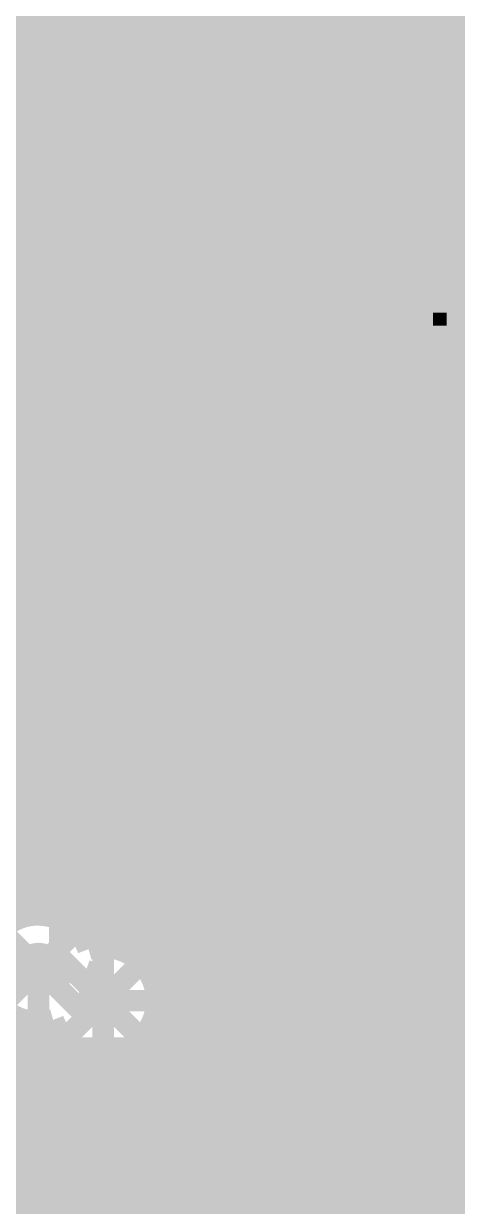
# Model space of a CAD drawing. Extents: x -3 to 92, y -53 to 125.
# Drawn here: x 64.47 to 69.58, y 78.86 to 92.78 of the extents above; entities that cross this region are included whole.
import ezdxf

# ---------------------------------------------------------------- set-up
doc = ezdxf.new("R2010")
doc.units = 0
doc.header["$MEASUREMENT"] = 0
doc.layers.get('0').update_dxf_attribs({"linetype": 'CONTINUOUS'})
for name, color, linetype in [('23-325-0_AST', 7, 'CONTINUOUS'), ('23-325-0_BOT', 7, 'CONTINUOUS'), ('23-325-0_DRD', 2, 'CONTINUOUS'), ('23-325-0_IN1', 4, 'CONTINUOUS'), ('23-325-0_IN2', 3, 'CONTINUOUS'), ('23-325-0_SMB', 5, 'CONTINUOUS'), ('23-325-0_SMT', 10, 'CONTINUOUS'), ('23-325-0_SPT', 14, 'CONTINUOUS'), ('23-325-0_SST', 9, 'CONTINUOUS'), ('23-325-0_TOP', 12, 'CONTINUOUS'), ('THRUHOLE_TAP', 8, 'CONTINUOUS')]:
    doc.layers.add(name, color=color, linetype=linetype)

# ---------------------------------------------------------------- blocks, each defined once
blk = doc.blocks.new('RECTANGLE_55')
blk.add_solid([(0.84963, 0.35052), (0.84963, -0.35052), (-0.84963, 0.35052), (-0.84963, -0.35052)])
blk = doc.blocks.new('ROUND_68')
at = {"const_width": 0.29972}
blk.add_lwpolyline([(-0.14986, 0, 1), (0.14986, 0, 1)], format="xyb", close=True, dxfattribs=at)
blk = doc.blocks.new('ROUND_78')
at = {"const_width": 0.29972}
blk.add_lwpolyline([(-0.14986, 0, 1), (0.14986, 0, 1)], format="xyb", close=True, dxfattribs=at)
blk = doc.blocks.new('RECTANGLE_7')
blk.add_solid([(0.4064, 0.4826), (0.4064, -0.4826), (-0.4064, 0.4826), (-0.4064, -0.4826)])
blk = doc.blocks.new('RECTANGLE_10')
blk.add_solid([(0.508, 0.9017), (0.508, -0.9017), (-0.508, 0.9017), (-0.508, -0.9017)])
blk = doc.blocks.new('RECTANGLE_16')
blk.add_solid([(0.51308, 0.63627), (0.51308, -0.63627), (-0.51308, 0.63627), (-0.51308, -0.63627)])
blk = doc.blocks.new('ROUND_84')
at = {"const_width": 0.10033}
blk.add_lwpolyline([(-0.050164, 0, 1), (0.050164, 0, 1)], format="xyb", close=True, dxfattribs=at)

msp = doc.modelspace()

# ---------------------------------------------------------------- linework, layer by layer
at = {"layer": '23-325-0_AST', "const_width": 0.1524}
for points in [[(63.627, 91.186), (63.627, 92.964), (67.183, 92.964), (67.183, 91.186), (63.627, 91.186)], [(65.10782, 91.64066), (65.10782, 92.65666), (64.99098, 92.48648)], [(65.82918, 91.64066), (65.82918, 92.65666), (65.7098, 92.48648)], [(64.0334, 92.14866), (64.389, 92.14866), (64.50838, 92.3163), (64.50838, 92.48648), (64.389, 92.65666), (64.0334, 92.65666), (64.0334, 91.64066)], [(66.7258, 92.14866), (66.78422, 92.3163), (66.78422, 92.48648), (66.7258, 92.65666), (66.3702, 92.65666), (66.31178, 92.48648), (66.31178, 92.3163), (66.3702, 92.14866), (66.7258, 92.14866), (66.78422, 91.97848), (66.78422, 91.8083), (66.7258, 91.64066), (66.3702, 91.64066), (66.31178, 91.8083), (66.31178, 91.97848), (66.3702, 92.14866)], [(64.33058, 92.14866), (64.50838, 91.64066)], [(65.2272, 91.64066), (64.99098, 91.64066)], [(65.94602, 91.64066), (65.7098, 91.64066)], [(67.437, 90.932), (62.103, 90.932), (62.103, 88.138), (67.437, 88.138), (67.437, 90.932)], [(65.33896, 89.03716), (65.33896, 90.05316), (65.21958, 89.88298)], [(64.73698, 89.37498), (64.262, 89.37498), (64.50076, 90.05316), (64.6176, 90.05316), (64.6176, 89.03716)], [(69.2785, 89.29878), (69.2785, 88.66378)], [(69.45122, 89.30132), (69.28866, 89.30132)], [(69.41566, 89.30894), (69.41566, 88.65362)], [(69.64426, 89.16416), (69.09308, 89.16416)], [(69.14134, 89.22004), (69.14134, 88.74252)], [(69.55282, 89.2556), (69.55282, 88.70696)], [(65.4558, 89.03716), (65.21958, 89.03716)], [(69.69506, 89.027), (69.04228, 89.027)], [(69.6849, 88.88984), (69.05244, 88.88984)], [(69.60616, 88.75268), (69.13118, 88.75268)], [(62.103, 84.963), (67.437, 84.963), (67.437, 87.757), (62.103, 87.757), (62.103, 84.963)], [(65.21704, 86.05266), (64.7446, 86.05266), (65.21704, 86.73084), (65.21704, 86.89848), (65.15862, 87.06866), (64.80302, 87.06866), (64.7446, 86.89848)], [(66.05524, 86.39048), (65.5828, 86.39048), (65.81902, 87.06866), (65.9384, 87.06866), (65.9384, 86.05266)], [(64.5795, 82.9945), (67.5005, 82.9945), (67.5005, 84.6328), (64.5795, 84.6328), (64.5795, 82.9945)], [(65.30848, 83.5279), (65.25006, 83.36026), (64.89446, 83.36026), (64.8335, 83.5279), (64.8335, 84.20608), (64.89446, 84.37626), (65.25006, 84.37626), (65.30848, 84.20608)], [(66.14668, 83.69808), (65.6717, 83.69808), (65.91046, 84.37626), (66.0273, 84.37626), (66.0273, 83.36026)], [(66.98488, 83.36026), (66.5099, 83.36026), (66.98488, 84.0359), (66.98488, 84.20608), (66.92646, 84.37626), (66.57086, 84.37626), (66.5099, 84.20608)], [(62.103, 77.978), (67.437, 77.978), (67.437, 80.772), (62.103, 80.772), (62.103, 77.978)], [(65.21704, 78.94066), (64.7446, 78.94066), (65.21704, 79.61884), (65.21704, 79.78648), (65.15862, 79.95666), (64.80302, 79.95666), (64.7446, 79.78648)], [(66.05524, 78.94066), (65.5828, 78.94066), (66.05524, 79.61884), (66.05524, 79.78648), (65.99682, 79.95666), (65.64122, 79.95666), (65.5828, 79.78648)]]:
    msp.add_lwpolyline(points, dxfattribs=at)
for points in [[(69.36994, 89.31148, 0.4142136), (69.03974, 88.98128)], [(69.70014, 88.98128, 0.4142136), (69.36994, 89.31148)], [(69.03974, 88.98128, 0.4142136), (69.36994, 88.65108)], [(69.36994, 88.65108, 0.4142136), (69.70014, 88.98128)]]:
    msp.add_lwpolyline(points, format="xyb", dxfattribs=at)
at = {"layer": '23-325-0_BOT', "const_width": 0.254}
for points in [[(66.8782, 120.8405), (66.8782, 69.6722)], [(69.3928, 113.31448), (69.3928, 69.0372)], [(69.6214, 113.28146), (69.6214, 69.18452)], [(65.405, 81.28), (65.405, 106.553), (65.024, 106.934)], [(64.135, 105.41), (64.262, 105.41), (64.897, 104.775), (64.897, 81.915), (64.643, 81.661)], [(69.1642, 100.26904), (69.1642, 88.96096)], [(68.4784, 100.1268), (68.4784, 89.1032)], [(68.9356, 100.12172), (68.9356, 89.10828)], [(68.707, 100.08108), (68.707, 89.14892)], [(67.1068, 98.82378), (67.1068, 69.8119)], [(68.2498, 98.7679), (68.2498, 88.94318)], [(67.3354, 98.5393), (67.3354, 69.84492)], [(67.564, 98.44278), (67.564, 69.79158)], [(67.7926, 98.4377), (67.7926, 69.61886)], [(68.0212, 98.52406), (68.0212, 17.04594)], [(61.468, 97.536), (64.389, 94.615), (64.389, 82.55), (63.881, 82.042), (63.881, 67.691), (64.77, 66.802), (64.77, 55.88)], [(66.04, 96.52), (66.04, 55.88)], [(66.6496, 96.35998), (66.6496, 56.03748)], [(66.4972, 96.08566), (66.4972, 56.3118)], [(86.233, 92.8116), (66.4972, 92.8116)], [(86.233, 92.583), (66.4972, 92.583)], [(86.233, 92.3544), (66.4972, 92.3544)], [(86.233, 92.1258), (66.4972, 92.1258)], [(86.233, 91.8972), (66.4972, 91.8972)], [(86.233, 91.6686), (66.4972, 91.6686)], [(86.233, 91.44), (66.4972, 91.44)], [(86.233, 91.2114), (66.4972, 91.2114)], [(86.233, 90.9828), (66.4972, 90.9828)], [(86.233, 90.7542), (66.4972, 90.7542)], [(86.233, 90.5256), (66.4972, 90.5256)], [(86.233, 90.297), (66.4972, 90.297)], [(86.233, 90.0684), (66.4972, 90.0684)], [(86.233, 89.8398), (66.4972, 89.8398)], [(86.233, 89.6112), (66.4972, 89.6112)], [(86.233, 89.3826), (66.4972, 89.3826)], [(86.233, 89.154), (66.4972, 89.154)], [(68.23202, 88.9254), (66.4972, 88.9254)], [(81.93278, 88.9254), (69.19468, 88.9254)], [(68.1101, 88.6968), (66.4972, 88.6968)], [(81.81086, 88.6968), (69.31914, 88.6968)], [(68.08724, 88.4682), (66.4972, 88.4682)], [(81.78546, 88.4682), (69.342, 88.4682)], [(68.15074, 88.2396), (66.4972, 88.2396)], [(81.84896, 88.2396), (69.2785, 88.2396)], [(68.34124, 88.011), (66.4972, 88.011)], [(68.2498, 88.09228), (68.2498, 75.73518)], [(82.042, 88.011), (69.08546, 88.011)], [(69.1642, 88.07704), (69.1642, 75.75296)], [(68.4784, 87.9348), (68.4784, 75.8952)], [(68.707, 87.88908), (68.707, 75.94092)], [(68.9356, 87.92972), (68.9356, 75.90028)], [(86.233, 87.7824), (66.4972, 87.7824)], [(86.233, 87.5538), (66.4972, 87.5538)], [(86.233, 87.3252), (66.4972, 87.3252)], [(86.233, 87.0966), (66.4972, 87.0966)], [(86.233, 86.868), (66.4972, 86.868)], [(86.233, 86.6394), (66.4972, 86.6394)], [(86.233, 86.4108), (66.4972, 86.4108)], [(86.233, 86.1822), (66.4972, 86.1822)], [(86.233, 85.9536), (66.4972, 85.9536)], [(86.233, 85.725), (66.4972, 85.725)], [(86.233, 85.4964), (66.4972, 85.4964)], [(83.7819, 85.2678), (66.4972, 85.2678)], [(83.53806, 85.0392), (66.4972, 85.0392)], [(83.4517, 84.8106), (66.4972, 84.8106)], [(83.45678, 84.582), (66.4972, 84.582)], [(83.5533, 84.3534), (66.4972, 84.3534)], [(83.83778, 84.1248), (66.4972, 84.1248)], [(86.233, 83.8962), (66.4972, 83.8962)], [(86.233, 83.6676), (66.4972, 83.6676)], [(86.233, 83.439), (66.4972, 83.439)], [(86.233, 83.2104), (66.4972, 83.2104)], [(83.61426, 82.9818), (66.4972, 82.9818)], [(83.4771, 82.7532), (66.4972, 82.7532)], [(83.44408, 82.5246), (66.4972, 82.5246)], [(83.49742, 82.296), (66.4972, 82.296)], [(83.6676, 82.0674), (66.4972, 82.0674)], [(83.7819, 81.8388), (66.4972, 81.8388)], [(83.53806, 81.6102), (66.4972, 81.6102)], [(83.4517, 81.3816), (66.4972, 81.3816)], [(65.024, 67.945), (65.405, 68.326), (65.405, 81.28)], [(83.45678, 81.153), (66.4972, 81.153)], [(83.5533, 80.9244), (66.4972, 80.9244)], [(83.83778, 80.6958), (66.4972, 80.6958)], [(86.233, 80.4672), (66.4972, 80.4672)], [(86.233, 80.2386), (66.4972, 80.2386)], [(86.233, 80.01), (66.4972, 80.01)], [(86.233, 79.7814), (66.4972, 79.7814)], [(86.233, 79.5528), (66.4972, 79.5528)], [(70.12178, 79.3242), (66.4972, 79.3242)], [(69.8373, 79.0956), (66.4972, 79.0956)], [(69.74078, 78.867), (66.4972, 78.867)]]:
    msp.add_lwpolyline(points, dxfattribs=at)
for points in [[(68.71462, 89.14892, 0.4142136), (68.0847, 88.519)], [(68.71462, 89.14892, 0.4142136), (68.0847, 88.519)], [(69.34454, 88.519, 0.4142136), (68.71462, 89.14892)], [(69.34454, 88.519, 0.4142136), (68.71462, 89.14892)], [(68.0847, 88.519, 0.4142136), (68.71462, 87.88908)], [(68.0847, 88.519, 0.4142136), (68.71462, 87.88908)], [(68.71462, 87.88908, 0.4142136), (69.34454, 88.519)], [(68.71462, 87.88908, 0.4142136), (69.34454, 88.519)]]:
    msp.add_lwpolyline(points, format="xyb", dxfattribs=at)
at = {"layer": '23-325-0_DRD', "const_width": 0.254}
for points in [[(69.34962, 89.154), (68.07962, 87.884)], [(69.34962, 87.884), (68.07962, 89.154)], [(69.34962, 89.154), (68.07962, 87.884)], [(69.34962, 87.884), (68.07962, 89.154)], [(65.278, 82.296), (64.008, 81.026)], [(65.278, 81.026), (64.008, 82.296)], [(66.04, 81.915), (64.77, 80.645)], [(66.04, 80.645), (64.77, 81.915)], [(66.04, 81.915), (64.77, 80.645)], [(66.04, 80.645), (64.77, 81.915)]]:
    msp.add_lwpolyline(points, dxfattribs=at)
at = {"layer": '23-325-0_IN1', "const_width": 0.254}
for points in [[(68.453, 124.46), (68.453, -1.46304)], [(68.6816, 124.46), (68.6816, -1.50114)], [(68.9102, 124.46), (68.9102, -1.59258)], [(69.1388, 124.46), (69.1388, 37.19322)], [(66.8528, 120.8405), (66.8528, 69.6468)], [(69.3674, 117.94998), (69.3674, 68.98386)], [(69.596, 117.60708), (69.596, 69.15658)], [(64.7954, 106.34726), (64.7954, 82.2706)], [(65.2526, 106.34726), (65.2526, 81.8896)], [(65.024, 106.30408), (65.024, 82.16138)], [(64.5668, 104.95026), (64.5668, 82.28584)], [(67.0814, 98.89998), (67.0814, 69.80174)], [(68.2244, 98.72472), (68.2244, 18.89506)], [(67.31, 98.55708), (67.31, 69.84492)], [(67.5386, 98.44786), (67.5386, 69.80174)], [(67.7672, 98.43516), (67.7672, 69.6468)], [(67.9958, 98.50882), (67.9958, 19.01952)], [(65.4812, 96.2279), (65.4812, 81.90484)], [(66.6242, 96.28378), (66.6242, 56.11622)], [(65.7098, 95.98406), (65.7098, 81.83118)], [(66.3956, 95.9993), (66.3956, 56.4007)], [(65.9384, 95.8977), (65.9384, 81.61528)], [(66.167, 95.90278), (66.167, 56.49722)], [(86.36, 92.8116), (33.35528, 92.8116)], [(86.36, 92.583), (28.39466, 92.583)], [(86.36, 92.3544), (28.19146, 92.3544)], [(86.36, 92.1258), (27.83586, 92.1258)], [(86.36, 91.8972), (-2.413, 91.8972)], [(86.36, 91.6686), (-2.413, 91.6686)], [(86.36, 91.44), (-2.413, 91.44)], [(86.36, 91.2114), (-2.413, 91.2114)], [(86.36, 90.9828), (-2.413, 90.9828)], [(86.36, 90.7542), (-2.413, 90.7542)], [(84.6836, 90.5256), (-2.413, 90.5256)], [(84.51342, 90.297), (-2.413, 90.297)], [(84.46008, 90.0684), (60.325, 90.0684)], [(84.4931, 89.8398), (60.6298, 89.8398)], [(84.63026, 89.6112), (60.81268, 89.6112)], [(86.36, 89.3826), (60.92952, 89.3826)], [(86.36, 89.154), (60.99556, 89.154)], [(86.36, 88.9254), (61.01842, 88.9254)], [(86.36, 88.6968), (61.00318, 88.6968)], [(86.36, 88.4682), (63.35522, 88.4682)], [(86.36, 88.2396), (63.6397, 88.2396)], [(86.36, 88.011), (63.73622, 88.011)], [(74.00798, 87.7824), (63.7413, 87.7824)], [(73.67016, 87.5538), (63.65494, 87.5538)], [(73.52538, 87.3252), (63.40856, 87.3252)], [(73.46188, 87.0966), (61.02096, 87.0966)], [(73.46696, 86.868), (61.02096, 86.868)], [(73.53554, 86.6394), (61.02096, 86.6394)], [(73.69302, 86.4108), (61.02096, 86.4108)], [(74.08926, 86.1822), (61.02096, 86.1822)], [(86.36, 85.9536), (61.02096, 85.9536)], [(86.36, 85.725), (61.02096, 85.725)], [(86.36, 85.4964), (61.02096, 85.4964)], [(72.81926, 85.2678), (61.02096, 85.2678)], [(72.42302, 85.0392), (-2.413, 85.0392)], [(72.26554, 84.8106), (28.85186, 84.8106)], [(72.19696, 84.582), (29.02458, 84.582)], [(72.19188, 84.3534), (29.07792, 84.3534)], [(72.25538, 84.1248), (63.4492, 84.1248)], [(72.40016, 83.8962), (63.5889, 83.8962)], [(72.73798, 83.6676), (63.62192, 83.6676)], [(86.36, 83.439), (63.56858, 83.439)], [(86.36, 83.2104), (63.39586, 83.2104)], [(86.36, 82.9818), (63.5762, 82.9818)], [(86.36, 82.7532), (63.7159, 82.7532)], [(72.44842, 82.5246), (63.74892, 82.5246)], [(72.27824, 82.296), (63.69558, 82.296)], [(72.1995, 82.0674), (65.12306, 82.0674)], [(72.18934, 81.8388), (65.69456, 81.8388)], [(72.24268, 81.6102), (65.94094, 81.6102)], [(72.3773, 81.3816), (66.0273, 81.3816)], [(64.5668, 81.03616), (64.5668, 68.3768)], [(64.7954, 81.04886), (64.7954, 68.53174)], [(72.67448, 81.153), (66.02222, 81.153)], [(64.8843, 80.9244), (63.7667, 80.9244)], [(86.36, 80.9244), (65.9257, 80.9244)], [(65.9384, 80.94472), (65.9384, 61.67628)], [(65.024, 80.77708), (65.024, 68.57492)], [(65.16878, 80.6958), (63.48222, 80.6958)], [(65.2526, 80.66786), (65.2526, 68.53174)], [(65.4812, 80.65516), (65.4812, 68.3768)], [(86.36, 80.6958), (65.64122, 80.6958)], [(65.7098, 80.72882), (65.7098, 61.89218)], [(86.36, 80.4672), (51.78552, 80.4672)], [(86.36, 80.2386), (51.66106, 80.2386)], [(72.47636, 80.01), (-2.413, 80.01)], [(72.29094, 79.7814), (-2.413, 79.7814)], [(72.20458, 79.5528), (-2.413, 79.5528)], [(70.12178, 79.3242), (8.6868, 79.3242)], [(69.8373, 79.0956), (30.38348, 79.0956)], [(69.74078, 78.867), (30.72638, 78.867)]]:
    msp.add_lwpolyline(points, dxfattribs=at)
for points in [[(64.643, 82.29092, 0.4142136), (64.01308, 81.661)], [(65.22974, 81.88452, 0.3112055), (64.643, 82.28838)], [(65.405, 81.90992, 0.0696882), (65.23195, 81.88568)], [(65.405, 81.90992, 0.0696882), (65.23195, 81.88568)], [(66.03492, 81.28, 0.4142136), (65.405, 81.90992)], [(66.03492, 81.28, 0.4142136), (65.405, 81.90992)], [(64.01308, 81.661, 0.4142136), (64.643, 81.03108)], [(65.405, 80.65008, 0.4142136), (66.03492, 81.28)], [(65.405, 80.65008, 0.4142136), (66.03492, 81.28)], [(64.643, 81.03108, 0.0694092), (64.81538, 81.05512)], [(64.81572, 81.05394, 0.3105677), (65.405, 80.65008)], [(64.81572, 81.05394, 0.3105677), (65.405, 80.65008)]]:
    msp.add_lwpolyline(points, format="xyb", dxfattribs=at)
at = {"layer": '23-325-0_IN2', "const_width": 0.254}
msp.add_lwpolyline([(63.119, 87.884), (70.358, 87.884), (72.39, 85.852), (82.931, 85.852), (84.074, 84.709)], dxfattribs=at)
at = {"layer": '23-325-0_SMB', "const_width": 0.254}
for points in [[(67.183, 97.663), (67.183, 89.916)], [(67.2846, 97.663), (67.2846, 89.916)], [(67.5132, 97.663), (67.5132, 89.916)], [(67.7418, 97.663), (67.7418, 89.916)], [(67.9704, 97.663), (67.9704, 89.916)], [(68.199, 97.663), (68.199, 89.916)], [(68.4276, 97.663), (68.4276, 89.916)], [(68.6562, 97.663), (68.6562, 89.916)], [(68.8848, 97.663), (68.8848, 89.916)], [(69.1134, 97.663), (69.1134, 89.916)], [(69.342, 97.663), (69.342, 89.916)], [(69.5706, 97.663), (69.5706, 89.916)], [(82.804, 92.8116), (67.183, 92.8116)], [(82.804, 92.583), (67.183, 92.583)], [(82.804, 92.3544), (67.183, 92.3544)], [(82.804, 92.1258), (67.183, 92.1258)], [(82.804, 91.8972), (67.183, 91.8972)], [(82.804, 91.6686), (67.183, 91.6686)], [(82.804, 91.44), (67.183, 91.44)], [(82.804, 91.2114), (67.183, 91.2114)], [(82.804, 90.9828), (67.183, 90.9828)], [(82.804, 90.7542), (67.183, 90.7542)], [(82.804, 90.5256), (67.183, 90.5256)], [(81.153, 90.297), (67.183, 90.297)], [(81.153, 90.0684), (67.183, 90.0684)], [(69.723, 89.916), (67.183, 89.916)], [(67.183, 86.868), (67.183, 80.391)], [(69.723, 86.868), (67.183, 86.868)], [(67.2846, 86.868), (67.2846, 80.391)], [(67.5132, 86.868), (67.5132, 80.391)], [(67.7418, 86.868), (67.7418, 80.391)], [(67.9704, 86.868), (67.9704, 80.391)], [(68.199, 86.868), (68.199, 80.391)], [(68.4276, 86.868), (68.4276, 80.391)], [(68.6562, 86.868), (68.6562, 80.391)], [(68.8848, 86.868), (68.8848, 80.391)], [(69.1134, 86.868), (69.1134, 80.391)], [(69.342, 86.868), (69.342, 80.391)], [(69.5706, 86.868), (69.5706, 80.391)], [(81.153, 86.6394), (67.183, 86.6394)], [(81.153, 86.4108), (67.183, 86.4108)], [(81.153, 86.1822), (67.183, 86.1822)], [(81.153, 85.9536), (67.183, 85.9536)], [(81.153, 85.725), (67.183, 85.725)], [(81.153, 85.4964), (67.183, 85.4964)], [(81.153, 85.2678), (67.183, 85.2678)], [(81.153, 85.0392), (67.183, 85.0392)], [(81.153, 84.8106), (67.183, 84.8106)], [(81.153, 84.582), (67.183, 84.582)], [(81.153, 84.3534), (67.183, 84.3534)], [(81.153, 84.1248), (67.183, 84.1248)], [(81.153, 83.8962), (67.183, 83.8962)], [(81.153, 83.6676), (67.183, 83.6676)], [(81.153, 83.439), (67.183, 83.439)], [(81.153, 83.2104), (67.183, 83.2104)], [(81.153, 82.9818), (67.183, 82.9818)], [(81.153, 82.7532), (67.183, 82.7532)], [(81.153, 82.5246), (67.183, 82.5246)], [(81.153, 82.296), (67.183, 82.296)], [(81.153, 82.0674), (67.183, 82.0674)], [(81.153, 81.8388), (67.183, 81.8388)], [(81.153, 81.6102), (67.183, 81.6102)], [(81.153, 81.3816), (67.183, 81.3816)], [(81.153, 81.153), (67.183, 81.153)], [(81.153, 80.9244), (67.183, 80.9244)], [(81.153, 80.6958), (67.183, 80.6958)], [(81.153, 80.4672), (67.183, 80.4672)], [(71.12, 80.391), (67.183, 80.391)]]:
    msp.add_lwpolyline(points, dxfattribs=at)
at = {"layer": '23-325-0_SST', "const_width": 0.1524}
for points in [[(63.627, 91.186), (67.183, 91.186), (67.183, 92.964), (63.627, 92.964), (63.627, 91.186)], [(68.97878, 91.76766), (68.97878, 92.78366), (68.8594, 92.61348)], [(69.6976, 91.76766), (69.6976, 92.78366), (69.58076, 92.61348)], [(67.90436, 92.27566), (68.25996, 92.27566), (68.3768, 92.4433), (68.3768, 92.61348), (68.25996, 92.78366), (67.90436, 92.78366), (67.90436, 91.76766)], [(68.199, 92.27566), (68.3768, 91.76766)], [(69.09816, 91.76766), (68.8594, 91.76766)], [(69.81698, 91.76766), (69.58076, 91.76766)], [(67.437, 90.932), (67.437, 88.138), (62.103, 88.138), (62.103, 90.932), (67.437, 90.932)], [(68.34378, 89.81694), (68.28536, 89.64676), (67.92976, 89.64676), (67.8688, 89.81694), (67.8688, 90.49512), (67.92976, 90.66276), (68.28536, 90.66276), (68.34378, 90.49512)], [(69.18198, 89.98712), (68.707, 89.98712), (68.94576, 90.66276), (69.0626, 90.66276), (69.0626, 89.64676)], [(69.2785, 89.29878), (69.2785, 88.66378)], [(69.45122, 89.30132), (69.28866, 89.30132)], [(69.41566, 89.30894), (69.41566, 88.65362)], [(69.64426, 89.16416), (69.09308, 89.16416)], [(69.14134, 89.22004), (69.14134, 88.74252)], [(69.55282, 89.2556), (69.55282, 88.70696)], [(69.69506, 89.027), (69.04228, 89.027)], [(69.6849, 88.88984), (69.05244, 88.88984)], [(69.60616, 88.75268), (69.13118, 88.75268)], [(62.103, 84.963), (62.103, 87.757), (67.437, 87.757), (67.437, 84.963), (62.103, 84.963)], [(64.5795, 82.9945), (67.5005, 82.9945), (67.5005, 84.6328), (64.5795, 84.6328), (64.5795, 82.9945)], [(65.3161, 81.72958), (65.25768, 81.5594), (64.90208, 81.5594), (64.84366, 81.72958), (64.84366, 82.40776), (64.90208, 82.5754), (65.25768, 82.5754), (65.3161, 82.40776)], [(66.1543, 81.89976), (65.68186, 81.89976), (65.91808, 82.5754), (66.03746, 82.5754), (66.03746, 81.5594)], [(66.9925, 81.5594), (66.52006, 81.5594), (66.9925, 82.23758), (66.9925, 82.40776), (66.93408, 82.5754), (66.57848, 82.5754), (66.52006, 82.40776)], [(62.103, 77.978), (62.103, 80.772), (67.437, 80.772), (67.437, 77.978), (62.103, 77.978)]]:
    msp.add_lwpolyline(points, dxfattribs=at)
for points in [[(69.36994, 89.31148, 0.4142136), (69.03974, 88.98128)], [(69.70014, 88.98128, 0.4142136), (69.36994, 89.31148)], [(69.03974, 88.98128, 0.4142136), (69.36994, 88.65108)], [(69.36994, 88.65108, 0.4142136), (69.70014, 88.98128)]]:
    msp.add_lwpolyline(points, format="xyb", dxfattribs=at)
at = {"layer": '23-325-0_TOP'}
for points, const_width in [([(68.2244, 98.72472), (68.2244, 92.2528)], 0.254), ([(67.7672, 98.43516), (67.7672, 91.7956)], 0.254), ([(67.9958, 98.50882), (67.9958, 92.0242)], 0.254), ([(68.94576, 93.98), (68.94576, 92.71), (77.216, 92.71), (79.121, 94.615), (79.96936, 94.615)], 0.635), ([(66.4464, 89.535), (66.4464, 89.5604), (68.8848, 91.9988), (68.8848, 92.71), (68.94576, 92.71), (68.94576, 93.98)], 0.635), ([(68.94576, 92.03436), (68.94576, 92.71), (68.94576, 93.98)], 0.635), ([(66.421, 92.075), (66.421, 92.837), (66.94424, 93.36024), (66.94424, 93.98)], 0.254), ([(65.2526, 93.40088), (65.2526, 91.1098)], 0.254), ([(65.4812, 93.40088), (65.4812, 84.6328)], 0.254), ([(67.5386, 93.40088), (67.5386, 91.567)], 0.254), ([(65.23228, 93.04274), (65.23228, 91.13012)], 0.254), ([(65.57772, 93.04274), (65.57772, 91.10726)], 0.254), ([(67.26428, 93.03258), (67.26428, 91.29268)], 0.254), ([(67.31, 93.08592), (67.31, 91.3384)], 0.254), ([(65.57772, 92.8116), (65.23228, 92.8116)], 0.254), ([(68.24472, 92.8116), (67.26428, 92.8116)], 0.254), ([(68.2371, 92.71), (68.2371, 92.2655)], 0.254), ([(65.57772, 92.583), (65.23228, 92.583)], 0.254), ([(68.2371, 92.583), (67.26428, 92.583)], 0.254), ([(65.57772, 92.3544), (65.23228, 92.3544)], 0.254), ([(68.2371, 92.3544), (67.26428, 92.3544)], 0.254), ([(65.3288, 83.82), (64.77, 84.3788), (64.77, 90.678), (64.389, 91.059), (64.389, 92.075)], 0.635), ([(68.2371, 92.2655), (67.26428, 91.29268)], 0.254), ([(65.57772, 92.1258), (65.23228, 92.1258)], 0.254), ([(66.4464, 89.535), (68.94576, 92.03436)], 0.254), ([(68.09486, 92.1258), (67.26428, 92.1258)], 0.254), ([(77.216, 92.0623), (69.59346, 92.0623)], 0.254), ([(69.59346, 92.0623), (69.59346, 92.03436)], 0.254), ([(69.596, 92.0623), (69.596, 88.31072)], 0.254), ([(65.57772, 91.8972), (65.23228, 91.8972)], 0.254), ([(67.86626, 91.8972), (67.26428, 91.8972)], 0.254), ([(79.6798, 91.8972), (69.57822, 91.8972)], 0.254), ([(65.57772, 91.6686), (65.23228, 91.6686)], 0.254), ([(67.63766, 91.6686), (67.26428, 91.6686)], 0.254), ([(79.6798, 91.6686), (69.47916, 91.6686)], 0.254), ([(69.28358, 91.48064), (67.2846, 89.48166)], 0.254), ([(69.3674, 91.5416), (69.3674, 88.31072)], 0.254), ([(65.57772, 91.44), (65.23228, 91.44)], 0.254), ([(67.40906, 91.44), (67.26428, 91.44)], 0.254), ([(69.1388, 91.33586), (69.1388, 88.98382)], 0.254), ([(79.6798, 91.44), (69.2404, 91.44)], 0.254), ([(65.57772, 91.2114), (65.23228, 91.2114)], 0.254), ([(79.6798, 91.2114), (69.0118, 91.2114)], 0.254), ([(67.07886, 91.10726), (65.57772, 91.10726)], 0.254), ([(65.7098, 91.10726), (65.7098, 90.7669)], 0.254), ([(65.9384, 91.10726), (65.9384, 90.7669)], 0.254), ([(66.167, 91.10726), (66.167, 90.7669)], 0.254), ([(66.3956, 91.10726), (66.3956, 90.7669)], 0.254), ([(66.6242, 91.10726), (66.6242, 90.7669)], 0.254), ([(67.07886, 91.10726), (66.73596, 90.7669)], 0.254), ([(66.8528, 91.10726), (66.8528, 90.8812)], 0.254), ([(68.9102, 91.10726), (68.9102, 89.11844)], 0.254), ([(66.95186, 90.9828), (65.3415, 90.9828)], 0.254), ([(79.6798, 90.9828), (68.7832, 90.9828)], 0.254), ([(65.6082, 90.7669), (65.6082, 88.3031)], 0.254), ([(66.73596, 90.7669), (65.6082, 90.7669)], 0.254), ([(68.6816, 90.87866), (68.6816, 89.14638)], 0.254), ([(66.72326, 90.7542), (65.41262, 90.7542)], 0.254), ([(65.4177, 90.678), (65.4177, 84.6455)], 0.254), ([(68.453, 90.65006), (68.453, 89.0905)], 0.254), ([(79.6798, 90.7542), (68.5546, 90.7542)], 0.254), ([(65.6082, 90.5256), (65.4177, 90.5256)], 0.254), ([(79.6798, 90.5256), (68.326, 90.5256)], 0.254), ([(68.2244, 90.42146), (68.2244, 88.91524)], 0.254), ([(65.6082, 90.297), (65.4177, 90.297)], 0.254), ([(79.6798, 90.297), (68.0974, 90.297)], 0.254), ([(65.6082, 90.0684), (65.4177, 90.0684)], 0.254), ([(79.6798, 90.0684), (67.8688, 90.0684)], 0.254), ([(67.9958, 90.19286), (67.9958, 88.31072)], 0.254), ([(67.7672, 89.96426), (67.7672, 88.31072)], 0.254), ([(65.6082, 89.8398), (65.4177, 89.8398)], 0.254), ([(79.6798, 89.8398), (67.6402, 89.8398)], 0.254), ([(67.5386, 89.73566), (67.5386, 88.646)], 0.254), ([(65.6082, 89.6112), (65.4177, 89.6112)], 0.254), ([(66.4464, 89.535), (66.4464, 89.1286), (67.31, 88.265), (67.31, 87.249), (68.199, 86.36), (68.71462, 86.36)], 0.2032), ([(67.31, 89.50706), (67.31, 88.8746)], 0.254), ([(79.6798, 89.6112), (67.4116, 89.6112)], 0.254), ([(65.6082, 89.3826), (65.4177, 89.3826)], 0.254), ([(67.2846, 89.48166), (67.2846, 88.9)], 0.254), ([(79.6798, 89.3826), (67.2846, 89.3826)], 0.254), ([(65.6082, 89.154), (65.4177, 89.154)], 0.254), ([(79.6798, 89.154), (67.2846, 89.154)], 0.254), ([(65.6082, 88.9254), (65.4177, 88.9254)], 0.254), ([(68.23202, 88.9254), (67.2846, 88.9254)], 0.254), ([(67.2846, 88.9), (67.60972, 88.57488)], 0.254), ([(79.6798, 88.9254), (69.19468, 88.9254)], 0.254), ([(65.6082, 88.6968), (65.4177, 88.6968)], 0.254), ([(68.1101, 88.6968), (67.4878, 88.6968)], 0.254), ([(79.6798, 88.6968), (69.31914, 88.6968)], 0.254), ([(65.6082, 88.4682), (65.4177, 88.4682)], 0.254), ([(68.08724, 88.4682), (67.691, 88.4682)], 0.254), ([(68.71462, 88.519), (68.71462, 87.63)], 0.254), ([(68.71462, 87.63), (68.71462, 88.519)], 0.254), ([(79.6798, 88.4682), (69.342, 88.4682)], 0.254), ([(66.65976, 88.3031), (65.6082, 88.3031)], 0.254), ([(65.7098, 88.3031), (65.7098, 87.5919)], 0.254), ([(65.9384, 88.3031), (65.9384, 87.5919)], 0.254), ([(66.167, 88.3031), (66.167, 87.5919)], 0.254), ([(66.3956, 88.3031), (66.3956, 87.5919)], 0.254), ([(66.6242, 88.3031), (66.6242, 87.5919)], 0.254), ([(66.65976, 88.3031), (66.8782, 88.08466)], 0.254), ([(68.12026, 88.31072), (67.73926, 88.31072)], 0.254), ([(69.89572, 88.31072), (69.30898, 88.31072)], 0.254), ([(66.72326, 88.2396), (65.4177, 88.2396)], 0.254), ([(66.8782, 88.011), (65.4177, 88.011)], 0.254), ([(66.8528, 88.11006), (66.8528, 87.5919)], 0.254), ([(66.8782, 88.08466), (66.8782, 87.5919)], 0.254), ([(66.8782, 87.7824), (65.4177, 87.7824)], 0.254), ([(66.8782, 87.5919), (65.6082, 87.5919)], 0.254), ([(65.6082, 87.5919), (65.6082, 85.1281)], 0.254), ([(65.6082, 87.5538), (65.4177, 87.5538)], 0.254), ([(65.6082, 87.3252), (65.4177, 87.3252)], 0.254), ([(65.6082, 87.0966), (65.4177, 87.0966)], 0.254), ([(65.6082, 86.868), (65.4177, 86.868)], 0.254), ([(65.6082, 86.6394), (65.4177, 86.6394)], 0.254), ([(68.71462, 85.09), (67.31, 85.09), (66.4464, 85.9536), (66.4464, 86.36)], 0.635), ([(65.6082, 86.4108), (65.4177, 86.4108)], 0.254), ([(65.6082, 86.1822), (65.4177, 86.1822)], 0.254), ([(65.6082, 85.9536), (65.4177, 85.9536)], 0.254), ([(65.6082, 85.725), (65.4177, 85.725)], 0.254), ([(65.6082, 85.4964), (65.4177, 85.4964)], 0.254), ([(65.6082, 85.2678), (65.4177, 85.2678)], 0.254), ([(66.35496, 85.1281), (65.6082, 85.1281)], 0.254), ([(65.7098, 85.1281), (65.7098, 84.6328)], 0.254), ([(65.9384, 85.1281), (65.9384, 84.6328)], 0.254), ([(66.167, 85.1281), (66.167, 84.6328)], 0.254), ([(66.35496, 85.1281), (66.84518, 84.63788)], 0.254), ([(66.3956, 85.08746), (66.3956, 84.6328)], 0.254), ([(66.44386, 85.0392), (65.4177, 85.0392)], 0.254), ([(66.67246, 84.8106), (65.4177, 84.8106)], 0.254), ([(66.6242, 84.85886), (66.6242, 84.6328)], 0.254), ([(66.0146, 84.6328), (65.4304, 84.6328)], 0.254), ([(66.0654, 84.6328), (66.0146, 84.6328)], 0.254), ([(66.85026, 84.6328), (66.0654, 84.6328)], 0.254), ([(68.71462, 83.82), (66.7512, 83.82)], 0.635), ([(68.71462, 82.55), (63.119, 82.55)], 0.254), ([(64.643, 81.661), (64.643, 80.645), (67.183, 80.645), (67.818, 80.01), (68.71462, 80.01)], 0.254), ([(68.71462, 80.01), (67.818, 80.01), (67.183, 80.645), (64.643, 80.645), (63.881, 80.645), (63.246, 81.28)], 0.254), ([(68.71462, 81.28), (65.405, 81.28)], 0.254), ([(65.405, 81.28), (68.71462, 81.28)], 0.254), ([(64.643, 80.1878), (63.9318, 80.1878)], 0.254), ([(64.5668, 80.1878), (64.5668, 74.2696)], 0.254), ([(65.6082, 80.1878), (64.643, 80.1878)], 0.254), ([(64.7954, 80.1878), (64.7954, 69.6722)], 0.254), ([(65.024, 80.1878), (65.024, 69.6722)], 0.254), ([(65.2526, 80.1878), (65.2526, 69.6722)], 0.254), ([(65.4812, 80.1878), (65.4812, 69.6722)], 0.254), ([(65.6082, 80.1878), (65.6082, 78.1431)], 0.254), ([(65.6082, 80.01), (63.9318, 80.01)], 0.254), ([(65.6082, 79.7814), (63.9318, 79.7814)], 0.254), ([(65.6082, 79.5528), (63.9318, 79.5528)], 0.254), ([(66.4464, 79.375), (67.0814, 78.74), (68.71462, 78.74)], 0.635), ([(65.6082, 79.3242), (63.9318, 79.3242)], 0.254), ([(65.6082, 79.0956), (63.9318, 79.0956)], 0.254), ([(65.6082, 78.867), (63.9318, 78.867)], 0.254), ([(68.71462, 78.74), (70.358, 78.74)], 0.254)]:
    msp.add_lwpolyline(points, dxfattribs=dict(at, const_width=const_width))
at = {"layer": '23-325-0_TOP', "const_width": 0.254}
for points in [[(68.29806, 92.98178, 0.108872), (68.23817, 92.71)], [(69.28358, 91.48064, 0.2614731), (69.59439, 92.03436)], [(65.4177, 90.678, 0.1960267), (65.23305, 91.13088)], [(68.71462, 89.14892, 0.4142136), (68.0847, 88.519)], [(68.71462, 89.14892, 0.4142136), (68.0847, 88.519)], [(69.34454, 88.519, 0.4142136), (68.71462, 89.14892)], [(69.34454, 88.519, 0.4142136), (68.71462, 89.14892)], [(67.73926, 88.31072, 0.1714739), (67.61525, 88.57025)], [(67.73926, 88.31072, 0.1714739), (67.61525, 88.57025)], [(68.0847, 88.519, 0.0844641), (68.12014, 88.31068)], [(68.0847, 88.519, 0.0844641), (68.12014, 88.31068)], [(69.30898, 88.31072, 0.0844639), (69.34442, 88.519)], [(69.30898, 88.31072, 0.0844639), (69.34442, 88.519)]]:
    msp.add_lwpolyline(points, format="xyb", dxfattribs=at)

# ---------------------------------------------------------------- block references
at = {"layer": '23-325-0_AST'}
for p in [(68.71462, 87.63), (68.71462, 86.36), (68.71462, 85.09), (68.71462, 83.82), (68.71462, 82.55), (68.71462, 81.28), (68.71462, 80.01), (68.71462, 78.74)]:
    msp.add_blockref('RECTANGLE_55', p, dxfattribs=at)
at = {"layer": '23-325-0_BOT'}
for name, p in [('ROUND_78', (68.71462, 88.519)), ('ROUND_68', (64.643, 81.661)), ('ROUND_78', (65.405, 81.28))]:
    msp.add_blockref(name, p, dxfattribs=at)
at = {"layer": '23-325-0_IN1'}
for p in [(68.71462, 88.519), (64.643, 81.661), (65.405, 81.28)]:
    msp.add_blockref('ROUND_78', p, dxfattribs=at)
at = {"layer": '23-325-0_IN2'}
for name, p in [('ROUND_78', (68.71462, 88.519)), ('ROUND_68', (64.643, 81.661)), ('ROUND_68', (65.405, 81.28))]:
    msp.add_blockref(name, p, dxfattribs=at)
at = {"layer": '23-325-0_SMT'}
for name, p in [('RECTANGLE_16', (64.389, 92.075)), ('RECTANGLE_16', (66.421, 92.075)), ('RECTANGLE_10', (66.4464, 89.535)), ('RECTANGLE_55', (68.71462, 87.63)), ('RECTANGLE_10', (66.4464, 86.36)), ('RECTANGLE_55', (68.71462, 86.36)), ('RECTANGLE_55', (68.71462, 85.09)), ('RECTANGLE_7', (65.3288, 83.82)), ('RECTANGLE_7', (66.7512, 83.82)), ('RECTANGLE_55', (68.71462, 83.82)), ('RECTANGLE_55', (68.71462, 82.55)), ('RECTANGLE_55', (68.71462, 81.28)), ('RECTANGLE_55', (68.71462, 80.01)), ('RECTANGLE_10', (66.4464, 79.375)), ('RECTANGLE_55', (68.71462, 78.74))]:
    msp.add_blockref(name, p, dxfattribs=at)
at = {"layer": '23-325-0_SPT'}
for name, p in [('RECTANGLE_16', (64.389, 92.075)), ('RECTANGLE_16', (66.421, 92.075)), ('RECTANGLE_10', (66.4464, 89.535)), ('RECTANGLE_55', (68.71462, 87.63)), ('RECTANGLE_10', (66.4464, 86.36)), ('RECTANGLE_55', (68.71462, 86.36)), ('RECTANGLE_55', (68.71462, 85.09)), ('RECTANGLE_7', (65.3288, 83.82)), ('RECTANGLE_7', (66.7512, 83.82)), ('RECTANGLE_55', (68.71462, 83.82)), ('RECTANGLE_55', (68.71462, 82.55)), ('RECTANGLE_55', (68.71462, 81.28)), ('RECTANGLE_55', (68.71462, 80.01)), ('RECTANGLE_10', (66.4464, 79.375)), ('RECTANGLE_55', (68.71462, 78.74))]:
    msp.add_blockref(name, p, dxfattribs=at)
at = {"layer": '23-325-0_TOP'}
for name, p in [('RECTANGLE_16', (64.389, 92.075)), ('RECTANGLE_16', (66.421, 92.075)), ('RECTANGLE_10', (66.4464, 89.535)), ('ROUND_68', (68.71462, 88.519)), ('RECTANGLE_55', (68.71462, 87.63)), ('RECTANGLE_10', (66.4464, 86.36)), ('RECTANGLE_55', (68.71462, 86.36)), ('RECTANGLE_55', (68.71462, 85.09)), ('RECTANGLE_7', (65.3288, 83.82)), ('RECTANGLE_7', (66.7512, 83.82)), ('RECTANGLE_55', (68.71462, 83.82)), ('RECTANGLE_55', (68.71462, 82.55)), ('ROUND_68', (64.643, 81.661)), ('ROUND_68', (65.405, 81.28)), ('RECTANGLE_55', (68.71462, 81.28)), ('RECTANGLE_55', (68.71462, 80.01)), ('RECTANGLE_10', (66.4464, 79.375)), ('RECTANGLE_55', (68.71462, 78.74))]:
    msp.add_blockref(name, p, dxfattribs=at)
at = {"layer": 'THRUHOLE_TAP'}
for p in [(68.71462, 88.519), (64.643, 81.661), (65.405, 81.28)]:
    msp.add_blockref('ROUND_84', p, dxfattribs=at)

doc.saveas('drawing.dxf')
